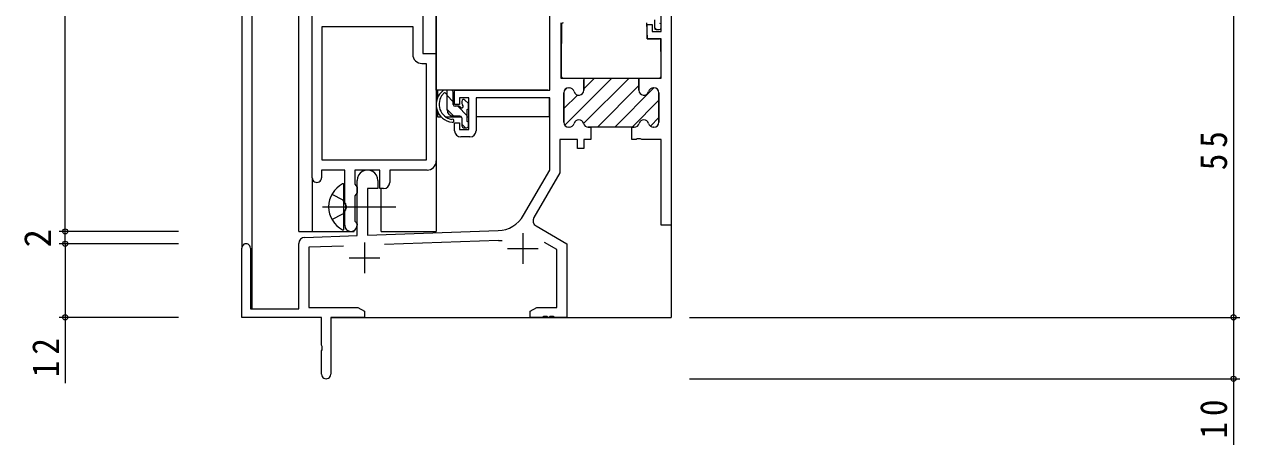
# Model space of a CAD drawing. Units: millimetres, scale not verified. Extents: x -841 to 746, y -594 to 534.
# Drawn here: x -341.5 to -143.3, y -142.9 to -74.4 of the extents above; entities that cross this region are included whole.
import ezdxf
from ezdxf.enums import TextEntityAlignment as Align

# ---------------------------------------------------------------- set-up
doc = ezdxf.new("R2010")
doc.units = ezdxf.units.MM
doc.header["$LTSCALE"] = 2
doc.linetypes.add('CHAIN2', pattern=[12, 9, -1, 1, -1])
doc.linetypes.add('DASHED3', pattern=[4, 3, -1])
for name, color, linetype, lineweight in [('0-3_YKK_11', 7, 'Continuous', 9), ('0-4_YKK_12', 2, 'Continuous', 9), ('0-5_YKK_13', 4, 'Continuous', 9), ('0-7_YKK_D', 6, 'Continuous', 9)]:
    doc.layers.add(name, color=color, linetype=linetype, lineweight=lineweight)
doc.styles.add('ＭＳ ゴシック', font='')
doc.styles.get('ＭＳ ゴシック').set_extended_font_data('MS Gothic')

msp = doc.modelspace()

# ---------------------------------------------------------------- linework, layer by layer
at = {"layer": '0-3_YKK_11'}
for p, q in [((-294.518, -99.442), (-294.518, -33.192)), ((-276.518, -35.822), (-276.518, -79.192)), ((-236.018, -67.192), (-236.018, -107.192)), ((-255.818, -85.192), (-255.818, -68.892)), ((-237.648, -75.592), (-237.648, -70.392)), ((-292.888, -74.822), (-278.148, -74.822)), ((-292.888, -96.562), (-292.888, -74.822)), ((-292.888, -96.562), (-292.888, -74.822)), ((-278.148, -74.822), (-278.148, -79.322)), ((-254.018, -74.192), (-254.018, -83.192)), ((-239.918, -74.492), (-239.118, -74.492)), ((-239.918, -76.792), (-239.918, -74.492)), ((-239.118, -74.492), (-239.118, -75.592)), ((-237.648, -76.792), (-239.918, -76.792)), ((-239.118, -75.592), (-237.648, -75.592)), ((-237.648, -83.192), (-237.648, -76.792)), ((-276.518, -79.192), (-274.318, -79.192)), ((-274.318, -79.192), (-274.318, -96.692)), ((-276.648, -80.822), (-275.948, -80.822)), ((-275.948, -80.822), (-275.948, -96.562)), ((-254.018, -83.192), (-250.268, -83.192)), ((-253.369, -90.857), (-245.704, -83.192)), ((-250.568, -83.192), (-241.268, -83.192)), ((-250.568, -83.192), (-241.268, -83.192)), ((-250.289, -90.606), (-242.876, -83.192)), ((-250.268, -83.192), (-250.268, -85.192)), ((-250.268, -84.927), (-248.532, -83.192)), ((-241.268, -83.192), (-241.268, -85.192)), ((-241.268, -83.192), (-237.648, -83.192)), ((-241.268, -85.192), (-241.268, -83.192)), ((-271.318, -85.192), (-255.818, -85.192)), ((-271.318, -87.492), (-271.318, -85.192)), ((-253.458, -85.289), (-253.02, -84.851)), ((-252.718, -84.792), (-252.617, -84.792)), ((-252.617, -84.792), (-252.718, -84.792)), ((-250.268, -85.192), (-250.268, -83.492)), ((-248.047, -91.192), (-241.268, -84.412)), ((-245.219, -91.192), (-238.819, -84.792)), ((-238.918, -84.792), (-238.818, -84.792)), ((-238.818, -84.792), (-238.918, -84.792)), ((-270.518, -86.392), (-270.518, -87.492)), ((-269.018, -86.392), (-270.518, -86.392)), ((-269.018, -91.592), (-269.018, -86.392)), ((-267.818, -86.392), (-267.818, -91.792)), ((-255.818, -86.392), (-267.818, -86.392)), ((-255.818, -98.192), (-255.818, -86.392)), ((-253.518, -90.392), (-253.518, -85.592)), ((-253.518, -85.592), (-253.518, -90.392)), ((-253.518, -88.177), (-251.298, -85.958)), ((-242.39, -91.192), (-238.018, -86.819)), ((-238.018, -85.592), (-238.018, -90.392)), ((-238.018, -90.392), (-238.018, -85.592)), ((-270.518, -87.492), (-271.318, -87.492)), ((-271.318, -90.492), (-270.518, -90.492)), ((-271.318, -91.792), (-271.318, -90.492)), ((-270.518, -90.492), (-270.518, -91.592)), ((-239.4, -91.03), (-238.018, -89.648)), ((-270.518, -91.592), (-269.018, -91.592)), ((-268.818, -92.792), (-270.318, -92.792)), ((-252.617, -91.192), (-252.718, -91.192)), ((-252.718, -91.192), (-252.617, -91.192)), ((-249.118, -91.192), (-249.518, -91.192)), ((-249.518, -91.192), (-249.118, -91.192)), ((-242.418, -91.192), (-249.118, -91.192)), ((-249.118, -91.192), (-249.118, -93.192)), ((-242.017, -91.192), (-242.418, -91.192)), ((-242.418, -91.192), (-242.017, -91.192)), ((-242.418, -93.192), (-242.418, -91.192)), ((-241.543, -93.072), (-241.726, -93.192)), ((-240.993, -93.072), (-241.543, -93.072)), ((-240.809, -93.192), (-240.993, -93.072)), ((-238.818, -91.192), (-238.918, -91.192)), ((-238.918, -91.192), (-238.818, -91.192)), ((-254.188, -93.192), (-254.188, -98.629)), ((-251.268, -93.192), (-254.188, -93.192)), ((-251.268, -94.692), (-251.268, -93.192)), ((-250.268, -94.692), (-251.268, -94.692)), ((-250.268, -93.192), (-250.268, -94.692)), ((-249.118, -93.192), (-250.268, -93.192)), ((-241.726, -93.192), (-242.418, -93.192)), ((-237.648, -93.192), (-240.809, -93.192)), ((-237.648, -107.192), (-237.648, -93.192)), ((-275.948, -96.562), (-292.888, -96.562)), ((-293.018, -98.192), (-293.018, -99.442)), ((-289.218, -98.192), (-293.018, -98.192)), ((-289.218, -103.521), (-289.218, -98.192)), ((-287.588, -98.192), (-287.588, -100.509)), ((-283.518, -98.192), (-287.588, -98.192)), ((-283.518, -101.192), (-283.518, -98.192)), ((-281.888, -98.192), (-281.888, -100.192)), ((-275.818, -98.192), (-281.888, -98.192)), ((-260.072, -105.56), (-255.818, -98.192)), ((-254.188, -98.629), (-258.402, -105.928)), ((-287.588, -100.509), (-287.44, -100.702)), ((-287.44, -100.702), (-287.218, -100.992)), ((-287.218, -108.86), (-287.218, -99.892)), ((-287.218, -100.992), (-287.218, -101.892)), ((-283.818, -99.892), (-283.818, -101.192)), ((-287.44, -102.181), (-287.588, -102.375)), ((-287.588, -102.375), (-287.588, -106.509)), ((-287.218, -101.892), (-287.44, -102.181)), ((-285.518, -101.192), (-285.518, -108.801)), ((-283.818, -101.192), (-285.518, -101.192)), ((-282.888, -101.192), (-283.518, -101.192)), ((-289.075, -103.713), (-289.218, -103.521)), ((-289.218, -104.863), (-289.075, -104.671)), ((-289.218, -107.192), (-289.218, -104.863)), ((-289.075, -104.671), (-289.075, -103.713)), ((-287.588, -106.509), (-287.44, -106.702)), ((-287.44, -106.702), (-287.218, -106.992)), ((-287.218, -106.992), (-287.218, -107.192)), ((-295.753, -109.158), (-287.218, -108.86)), ((-285.518, -108.801), (-264.228, -108.057)), ((-260.218, -108.492), (-260.218, -113.492)), ((-258.036, -107.294), (-253.018, -110.192)), ((-236.018, -107.192), (-237.648, -107.192)), ((-306.018, -122.192), (-306.018, -110.892)), ((-304.618, -110.892), (-304.618, -120.792)), ((-296.718, -120.792), (-296.718, -110.157)), ((-289.451, -110.569), (-295.088, -110.766)), ((-289.451, -110.569), (-295.088, -110.766)), ((-295.088, -110.766), (-295.088, -120.562)), ((-286.018, -109.992), (-286.018, -114.992)), ((-264.171, -109.686), (-282.727, -110.334)), ((-254.648, -111.133), (-256.65, -109.977)), ((-253.018, -110.192), (-253.018, -122.192)), ((-288.518, -112.492), (-283.518, -112.492)), ((-262.718, -110.992), (-257.718, -110.992)), ((-254.648, -120.562), (-254.648, -111.133)), ((-304.618, -120.792), (-296.718, -120.792)), ((-295.088, -120.562), (-287.109, -120.562)), ((-287.109, -120.562), (-286.018, -121.192)), ((-259.018, -121.192), (-257.926, -120.562)), ((-257.926, -120.562), (-254.648, -120.562)), ((-293.018, -122.192), (-306.018, -122.192)), ((-293.018, -126.734), (-293.018, -122.192)), ((-291.518, -122.192), (-291.518, -131.442)), ((-286.018, -122.192), (-291.518, -122.192)), ((-286.018, -121.192), (-286.018, -122.192)), ((-259.018, -122.192), (-259.018, -121.192)), ((-256.976, -122.192), (-259.018, -122.192)), ((-256.793, -122.072), (-256.976, -122.192)), ((-256.243, -122.072), (-256.793, -122.072)), ((-256.059, -122.192), (-256.243, -122.072)), ((-255.976, -122.192), (-256.059, -122.192)), ((-255.793, -122.072), (-255.976, -122.192)), ((-255.243, -122.072), (-255.793, -122.072)), ((-255.059, -122.192), (-255.243, -122.072)), ((-253.018, -122.192), (-255.059, -122.192)), ((-292.898, -126.917), (-293.018, -126.734)), ((-293.018, -127.65), (-292.898, -127.467)), ((-293.018, -131.442), (-293.018, -127.65)), ((-292.898, -127.467), (-292.898, -126.917))]:
    msp.add_line(p, q, dxfattribs=at)
for centre, radius, start, end in [((-276.648, -79.322), 1.5, 180, 269.99998), ((-252.718, -85.592), 0.8, 90, 179.99998), ((-252.718, -85.592), 0.8, 90, 179.99998), ((-252.617, -85.592), 0.8, 14.47748, 89.99997), ((-252.617, -85.592), 0.8, 14.47748, 89.99997), ((-251.068, -85.192), 0.8, 194.47751, 359.99998), ((-251.068, -85.192), 0.8, 194.47751, 359.99998), ((-240.468, -85.192), 0.8, 180, 345.52248), ((-240.468, -85.192), 0.8, 180, 345.52248), ((-238.918, -85.592), 0.8, 90.00002, 165.52251), ((-238.918, -85.592), 0.8, 90.00002, 165.52251), ((-238.818, -85.592), 0.8, 0, 89.99998), ((-238.818, -85.592), 0.8, 0, 89.99998), ((-252.718, -90.392), 0.8, 180, 269.99998), ((-252.718, -90.392), 0.8, 180, 269.99998), ((-252.617, -90.392), 0.8, 270.00002, 345.52251), ((-252.617, -90.392), 0.8, 270.00002, 345.52251), ((-251.068, -90.792), 0.8, 14.47751, 165.52248), ((-251.068, -90.792), 0.8, 14.47751, 165.52248), ((-249.518, -90.392), 0.8, 194.47748, 269.99997), ((-249.518, -90.392), 0.8, 194.47748, 269.99997), ((-242.017, -90.392), 0.8, 270.00002, 345.52251), ((-242.017, -90.392), 0.8, 270.00002, 345.52251), ((-240.468, -90.792), 0.8, 14.47751, 165.52248), ((-240.468, -90.792), 0.8, 14.47751, 165.52248), ((-238.918, -90.392), 0.8, 194.47748, 269.99997), ((-238.918, -90.392), 0.8, 194.47748, 269.99997), ((-238.818, -90.392), 0.8, 270, 359.99998), ((-238.818, -90.392), 0.8, 270, 359.99998), ((-270.318, -91.792), 1, 180, 269.99998), ((-268.818, -91.792), 1, 270, 359.99998), ((-275.818, -96.692), 1.5, 270, 359.99998), ((-285.518, -99.892), 1.7, 359.99998, 180), ((-293.768, -99.442), 0.75, 179.99998, 0), ((-282.888, -100.192), 1, 270, 359.99998), ((-264.402, -103.06), 5, 271.99998, 329.99998), ((-257.536, -106.428), 1, 149.99998, 239.99997), ((-288.218, -107.192), 1, 180, 269.99998), ((-288.218, -107.192), 1, 270, 359.99998), ((-305.318, -110.892), 0.7, 359.99998, 180), ((-295.718, -110.157), 1, 91.99997, 179.99998), ((-264.402, -103.06), 6.63, 272.00002, 277.01712), ((-292.268, -131.442), 0.75, 179.99998, 0)]:
    msp.add_arc(centre, radius, start, end, dxfattribs=at)
at = {"layer": '0-4_YKK_12'}
for p, q in [((-274.318, 57.558), (-274.318, -108.192)), ((-306.018, -35.379), (-306.018, -110.892)), ((-304.388, -35.379), (-304.388, -120.792)), ((-296.718, -108.192), (-296.718, -35.379)), ((-294.518, -99.442), (-294.518, -108.192)), ((-283.317, -108.192), (-283.317, -101.175)), ((-236.018, -106.692), (-236.018, -122.192)), ((-296.718, -108.192), (-287.717, -108.192)), ((-287.717, -108.192), (-287.717, -108.057)), ((-283.317, -108.192), (-274.317, -108.192)), ((-291.518, -122.192), (-236.018, -122.192))]:
    msp.add_line(p, q, dxfattribs=at)
at = {"layer": '0-5_YKK_13'}
for p, q in [((-274.313, -85.192), (-274.313, -71.992)), ((-253.894, -74.489), (-253.948, -80.692)), ((-240.016, -74.192), (-239.948, -76.792)), ((-238.748, -73.692), (-238.748, -74.992)), ((-238.411, -75.292), (-238.748, -74.955)), ((-238.448, -75.292), (-237.948, -75.292)), ((-237.648, -74.992), (-237.648, -74.492)), ((-253.913, -76.692), (-254.018, -76.692)), ((-239.948, -76.792), (-237.979, -76.792)), ((-237.648, -80.692), (-237.679, -77.089)), ((-253.948, -80.692), (-253.928, -82.894)), ((-237.667, -82.894), (-237.648, -80.692)), ((-254.018, -81.622), (-253.939, -81.701)), ((-253.628, -83.192), (-237.967, -83.192)), ((-256.118, -85.192), (-274.313, -85.192)), ((-274.113, -85.192), (-274.113, -86.443)), ((-271.848, -85.192), (-273.148, -85.192)), ((-272.548, -88.392), (-272.548, -85.192)), ((-271.548, -87.057), (-272.548, -86.057)), ((-271.548, -87.492), (-271.548, -85.492)), ((-270.148, -86.992), (-270.148, -87.331)), ((-269.136, -87.28), (-269.636, -86.78)), ((-255.913, -86.472), (-255.913, -89.492)), ((-274.113, -88.582), (-274.113, -89.492)), ((-271.458, -89.392), (-272.548, -88.302)), ((-270.609, -87.792), (-271.248, -87.792)), ((-269.248, -89.357), (-270.813, -87.792)), ((-269.248, -90.292), (-269.248, -88.292)), ((-269.048, -88.092), (-269.048, -87.492)), ((-274.113, -89.492), (-273.533, -89.492)), ((-272.836, -89.492), (-270.224, -89.492)), ((-270.448, -89.392), (-271.548, -89.392)), ((-270.148, -89.692), (-270.148, -90.992)), ((-269.558, -91.292), (-270.148, -90.702)), ((-269.248, -89.492), (-269.018, -89.492)), ((-269.048, -90.992), (-269.048, -90.492)), ((-255.913, -89.492), (-267.818, -89.492)), ((-269.848, -91.292), (-269.348, -91.292)), ((-289.368, -107.781), (-289.368, -100.589))]:
    msp.add_line(p, q, dxfattribs=at)
at = {"layer": '0-5_YKK_13', "linetype": 'DASHED3'}
for p, q in [((-291.334, -102.135), (-289.518, -103.04)), ((-288.91, -104.185), (-289.518, -103.04)), ((-288.91, -104.185), (-289.518, -105.33)), ((-291.334, -106.235), (-289.518, -105.33))]:
    msp.add_line(p, q, dxfattribs=at)
at = {"layer": '0-5_YKK_13', "linetype": 'CHAIN2'}
msp.add_line((-292.868, -104.192), (-280.88, -104.192), dxfattribs=at)
at = {"layer": '0-5_YKK_13'}
for centre, radius, start, end in [((-253.594, -74.492), 0.3, 90, 179.49998), ((-238.448, -74.992), 0.3, 180, 270), ((-237.948, -74.992), 0.3, 270, 0), ((-237.848, -74.492), 0.2, 0, 90), ((-237.979, -77.092), 0.3, 0.5, 90), ((-253.628, -82.892), 0.3, 180.49998, 270), ((-237.967, -82.892), 0.3, 270, 359.5), ((-271.433, -87.513), 2.885, 126.45192, 263.90388), ((-271.848, -85.492), 0.3, 0, 90), ((-271.348, -87.479), 2.504, 139.45805, 259.25217), ((-273.408, -85.596), 0.3, 301.62189, 336.95038), ((-272.948, -85.792), 0.2, 36.86989, 156.95038), ((-272.548, -85.492), 0.3, 216.86989, 270), ((-269.848, -86.992), 0.3, 45, 180), ((-271.548, -88.392), 1, 180, 270), ((-271.248, -87.492), 0.3, 180, 270), ((-270.609, -88.092), 0.3, 33.05573, 90), ((-270.148, -87.792), 0.25, 213.05573, 56.94426), ((-269.848, -87.331), 0.3, 180, 236.94426), ((-269.248, -88.092), 0.2, 270, 0), ((-269.348, -87.492), 0.3, 0, 45), ((-271.669, -90.142), 0.25, 253.63879, 125.58162), ((-270.448, -89.692), 0.3, 0, 90), ((-269.848, -90.992), 0.3, 180, 270), ((-269.348, -90.992), 0.3, 270, 0), ((-269.248, -90.492), 0.2, 0, 90), ((-287.668, -104.185), 4.2, 117.28096, 242.71902), ((-289.522, -100.589), 0.154, 0, 117.28096), ((-289.522, -107.781), 0.154, 242.71902, 0)]:
    msp.add_arc(centre, radius, start, end, dxfattribs=at)
at = {"layer": '0-7_YKK_D'}
for p, q in [((-334.806, -108.192), (-334.806, -8.192)), ((-144.318, -67.192), (-144.318, -122.192)), ((-316.318, -108.192), (-335.806, -108.192)), ((-316.318, -108.192), (-335.806, -108.192)), ((-334.806, -110.192), (-334.806, -108.192)), ((-316.318, -110.192), (-335.806, -110.192)), ((-316.318, -110.192), (-335.806, -110.192)), ((-334.806, -110.192), (-334.806, -122.192)), ((-316.318, -122.192), (-335.806, -122.192)), ((-334.806, -122.192), (-334.806, -132.932)), ((-233.018, -122.192), (-143.318, -122.192)), ((-233.018, -122.192), (-143.318, -122.192)), ((-144.318, -122.192), (-144.318, -132.192)), ((-233.018, -132.192), (-143.318, -132.192)), ((-144.318, -132.192), (-144.318, -142.932))]:
    msp.add_line(p, q, dxfattribs=at)
for centre in [(-334.806, -108.192), (-334.806, -108.192), (-334.806, -110.192), (-334.806, -110.192), (-334.806, -122.192), (-144.318, -122.192), (-144.318, -122.192), (-144.318, -132.192)]:
    msp.add_circle(centre, 0.425, dxfattribs=at)

# ---------------------------------------------------------------- texts
at = {"layer": '0-7_YKK_D', "color": 7, "style": 'ＭＳ ゴシック'}
msp.add_text('2', height=4.399, rotation=90, dxfattribs=at).set_placement((-335.806, -110.792), align=Align.BOTTOM_LEFT)
at = {"layer": '0-7_YKK_D', "color": 7, "char_height": 4.399, "attachment_point": 7, "rotation": 90, "style": 'ＭＳ ゴシック'}
for s, insert in [('\\T1.36;\\W0.9;55', (-145.318, -98.212)), ('\\T1.36;\\W0.9;12', (-335.806, -131.932)), ('\\T1.36;\\W0.9;10', (-145.318, -141.932))]:
    msp.add_mtext(s, dxfattribs=dict(at, insert=insert))

doc.saveas('drawing.dxf')
